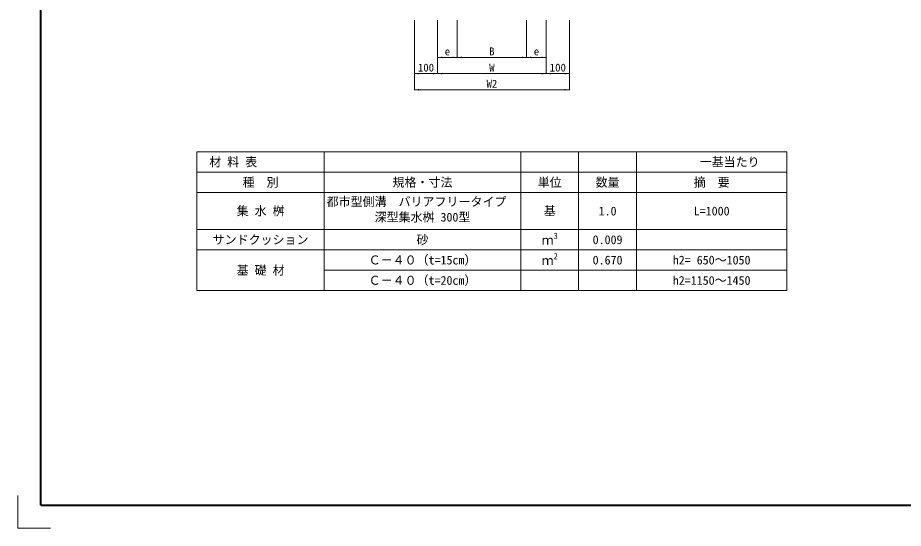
# Model space of a CAD drawing. Units: millimetres at full size, sheet at 1:20. Extents: x 62447 to 85128, y -7246 to 532.
# Drawn here: x 77128 to 80957, y -7146 to -4937 of the extents above; entities that cross this region are included whole.
import ezdxf
from ezdxf.enums import TextEntityAlignment as Align

# ---------------------------------------------------------------- set-up
doc = ezdxf.new("R2010")
doc.units = ezdxf.units.MM
doc.header["$LTSCALE"] = 20
for name, color, linetype, lineweight in [('Defpoints_2', 8, 'Continuous', 0), ('図枠', 7, 'Continuous', 5), ('寸法・材料表', 7, 'Continuous', 13), ('寸法線', 7, 'Continuous', 9)]:
    doc.layers.add(name, color=color, linetype=linetype, lineweight=lineweight)
doc.styles.add('ＭＳ ゴシック', font='')
doc.styles.get('ＭＳ ゴシック').set_extended_font_data('MS Gothic')

# ---------------------------------------------------------------- blocks, each defined once
blk = doc.blocks.new('filled_arrow')
at = {"color": 0, "linetype": 'Continuous', "lineweight": -2}
blk.add_solid([(7.5, 1.25), (0, 0), (7.5, -1.25)], dxfattribs=at)

msp = doc.modelspace()

# ---------------------------------------------------------------- linework, layer by layer
at = {"layer": 'Defpoints_2'}
for p, q in [((77903.21, -5517.33), (80453.21, -5517.33)), ((77903.21, -5517.33), (77903.21, -5605.33)), ((78453.21, -5517.33), (78453.21, -5605.33)), ((79303.21, -5517.33), (79303.21, -5605.33)), ((79553.21, -5517.33), (79553.21, -5605.33)), ((79803.21, -5517.33), (79803.21, -5605.33)), ((80453.21, -5517.33), (80453.21, -5605.33)), ((79303.21, -6029.33), (79803.21, -6029.33))]:
    msp.add_line(p, q, dxfattribs=at)
at = {"layer": 'Defpoints_2', "color": 1, "lineweight": 13}
for p, q in [((77128.21, -7004.15), (77128.21, -7145.57)), ((77128.21, -7145.57), (77269.63, -7145.57))]:
    msp.add_line(p, q, dxfattribs=at)
at = {"layer": '図枠', "lineweight": 40}
for q in [(77228.21, -1645.57), (85028.21, -7045.57)]:
    msp.add_line((77228.21, -7045.57), q, dxfattribs=at)
at = {"layer": '寸法・材料表'}
for p, q in [((77903.21, -5605.33), (80453.21, -5605.33)), ((77903.21, -5605.33), (77903.21, -6117.33)), ((78453.21, -5605.33), (78453.21, -6117.33)), ((79303.21, -5605.33), (79303.21, -6117.33)), ((79553.21, -5605.33), (79553.21, -6117.33)), ((79803.21, -5605.33), (79803.21, -6117.33)), ((80453.21, -5605.33), (80453.21, -6117.33)), ((77903.21, -5693.33), (80453.21, -5693.33)), ((77903.21, -5853.33), (80453.21, -5853.33)), ((77903.21, -5941.33), (80453.21, -5941.33)), ((78453.21, -6029.33), (79303.21, -6029.33)), ((79803.21, -6029.33), (80453.21, -6029.33)), ((77903.21, -6117.33), (80453.21, -6117.33))]:
    msp.add_line(p, q, dxfattribs=at)
at = {"layer": '寸法線'}
for p, q in [((78843.21, -4947), (78843.21, -5178.79)), ((78843.21, -4947), (78843.21, -5248.79)), ((78943.21, -4947), (78943.21, -5108.79)), ((78943.21, -4947), (78943.21, -5178.79)), ((78943.21, -4947), (78943.21, -5178.79)), ((79028.21, -4947), (79028.21, -5108.79)), ((79028.21, -4947), (79028.21, -5108.79)), ((79328.21, -4947), (79328.21, -5108.79)), ((79328.21, -4947), (79328.21, -5108.79)), ((79413.21, -4947), (79413.21, -5108.79)), ((79413.21, -4947), (79413.21, -5178.79)), ((79413.21, -4947), (79413.21, -5178.79)), ((79513.21, -4947), (79513.21, -5178.79)), ((79513.21, -4947), (79513.21, -5248.79)), ((78943.21, -5108.79), (79028.21, -5108.79)), ((79028.21, -5108.79), (79328.21, -5108.79)), ((79328.21, -5108.79), (79413.21, -5108.79)), ((78943.21, -5178.79), (78843.21, -5178.79)), ((78943.21, -5178.79), (79413.21, -5178.79)), ((79413.21, -5178.79), (79513.21, -5178.79)), ((78843.21, -5248.79), (79513.21, -5248.79))]:
    msp.add_line(p, q, dxfattribs=at)

# ---------------------------------------------------------------- block references
at = {"layer": '寸法線', "xscale": 2.67, "yscale": 2.67}
for p in [(78943.21, -5108.79), (79028.21, -5108.79), (79328.21, -5108.79), (78843.21, -5178.79), (78943.21, -5178.79), (79413.21, -5178.79), (78843.21, -5248.79)]:
    msp.add_blockref('filled_arrow', p, dxfattribs=at)
at = {"layer": '寸法線', "xscale": 2.67, "yscale": 2.67, "rotation": 180}
for p in [(79028.21, -5108.79), (79328.21, -5108.79), (79413.21, -5108.79), (78943.21, -5178.79), (79413.21, -5178.79), (79513.21, -5178.79), (79513.21, -5248.79)]:
    msp.add_blockref('filled_arrow', p, dxfattribs=at)

# ---------------------------------------------------------------- texts
at = {"layer": '寸法・材料表', "style": 'ＭＳ ゴシック'}
msp.add_text('\u3000材 料 表', height=37.98, dxfattribs=at).set_placement((77904.41, -5561.33), align=Align.MIDDLE_LEFT)
for s, p in [('\u3000\u3000\u3000一基当たり', (80128.21, -5561.33)), ('種\u3000別', (78178.21, -5649.33)), ('規格・寸法', (78878.21, -5649.33)), ('単位', (79428.21, -5649.33)), ('数量', (79678.21, -5649.33)), ('摘\u3000要', (80128.21, -5649.33)), ('集 水 桝', (78178.21, -5773.33)), ('基', (79428.21, -5773.33)), ('1.0', (79678.21, -5773.33)), ('L=1000', (80128.21, -5773.33)), ('サンドクッション', (78178.21, -5897.33)), ('砂', (78878.21, -5897.33)), ('0.009', (79678.21, -5897.33)), ('Ｃ－４０（t=15cm）', (78878.21, -5985.33)), ('0.670', (79678.21, -5985.33)), ('h2= 650～1050', (80128.21, -5985.33)), ('基 礎 材', (78178.21, -6029.33)), ('Ｃ－４０（t=20cm）', (78878.21, -6073.33)), ('h2=1150～1450', (80128.21, -6073.33))]:
    msp.add_text(s, height=37.98, dxfattribs=at).set_placement(p, align=Align.MIDDLE_CENTER)
for s, p in [('都市型側溝\u3000バリアフリータイプ\u3000', (78463.81, -5714.1)), ('深型集水桝 300型', (78671.01, -5780.76))]:
    msp.add_text(s, height=37.98, dxfattribs=at).set_placement(p, align=Align.TOP_LEFT)
for s, height, p in [('ｍ', 37.98, (79393.24, -5929.46)), ('3', 26.58, (79445.04, -5901.46)), ('2', 26.58, (79445.04, -5989.46)), ('ｍ', 37.98, (79393.24, -6017.46))]:
    msp.add_text(s, height=height, dxfattribs=at).set_placement(p, align=Align.BOTTOM_LEFT)
at = {"layer": '寸法線', "style": 'ＭＳ ゴシック'}
for s, p in [('e', (78985.71, -5082.79)), ('B', (79178.21, -5082.79)), ('e', (79370.71, -5082.79)), ('100', (78893.21, -5152.79)), ('W', (79178.21, -5152.79)), ('100', (79463.21, -5152.79)), ('W2', (79178.21, -5222.79))]:
    msp.add_text(s, height=34.18, dxfattribs=at).set_placement(p, align=Align.MIDDLE_CENTER)

doc.saveas('drawing.dxf')
